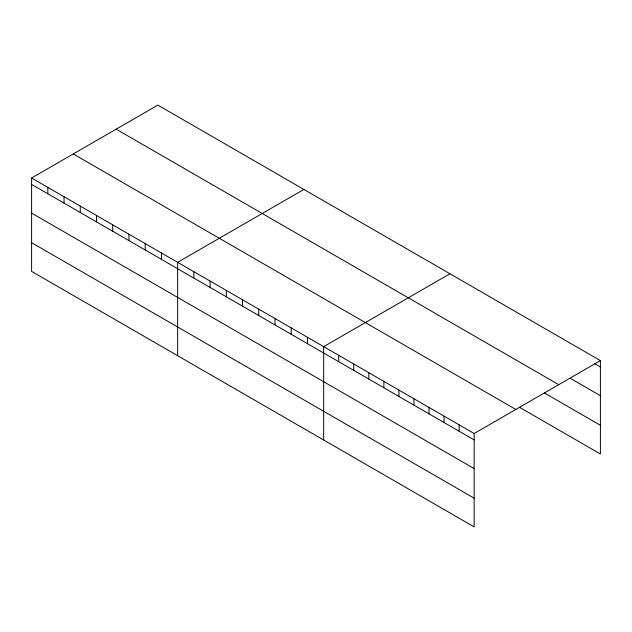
<?xml version="1.0" encoding="UTF-8"?>
<svg xmlns="http://www.w3.org/2000/svg" width="632" height="632" viewBox="0 0 632 632"><rect width="100%" height="100%" fill="white"/><g stroke="black" fill="none" stroke-linecap="round" stroke-linejoin="round"><path stroke-width="0.95" d="M474.15 468.596L474.15 433.513L31.6 178.011L31.6 271.381L474.15 526.883L474.15 468.596L31.6 213.095M519.314 407.174L600.4 453.989L600.4 360.619L157.85 105.117L31.6 178.011M303.889 189.434L177.639 262.327L177.639 355.697M449.937 273.751L323.679 346.644L323.679 440.014M474.15 433.513L600.4 360.619M594.546 363.621L600.4 367.002M570.309 378.331L600.4 395.711M116.185 129.173L558.735 384.675M544.397 392.946L600.4 425.281M73.265 153.955L515.815 409.457M31.6 184.394L474.15 439.896M31.6 242.672L474.15 498.174M459.101 424.822L459.101 431.206M444.051 416.14L444.051 422.516M429.01 407.45L429.01 413.834M413.96 398.76L413.96 405.144M398.918 390.078L398.918 396.462M383.869 381.388L383.869 387.772M368.819 372.706L368.819 379.082M353.778 364.016L353.778 370.399M338.728 355.326L338.728 361.709M307.452 337.275L307.452 343.658M291.226 327.905L291.226 334.288M274.999 318.536L274.999 324.919M258.772 309.167L258.772 315.55M242.546 299.797L242.546 306.18M226.319 290.428L226.319 296.811M210.093 281.066L210.093 287.442M193.866 271.697L193.866 278.072M161.413 252.958L161.413 259.341M145.186 243.589L145.186 249.972M128.96 234.219L128.96 240.602M112.733 224.85L112.733 231.233M96.506 215.48L96.506 221.864M80.28 206.119L80.28 212.494M64.053 196.75L64.053 203.125M47.827 187.38L47.827 193.763"/></g></svg>
